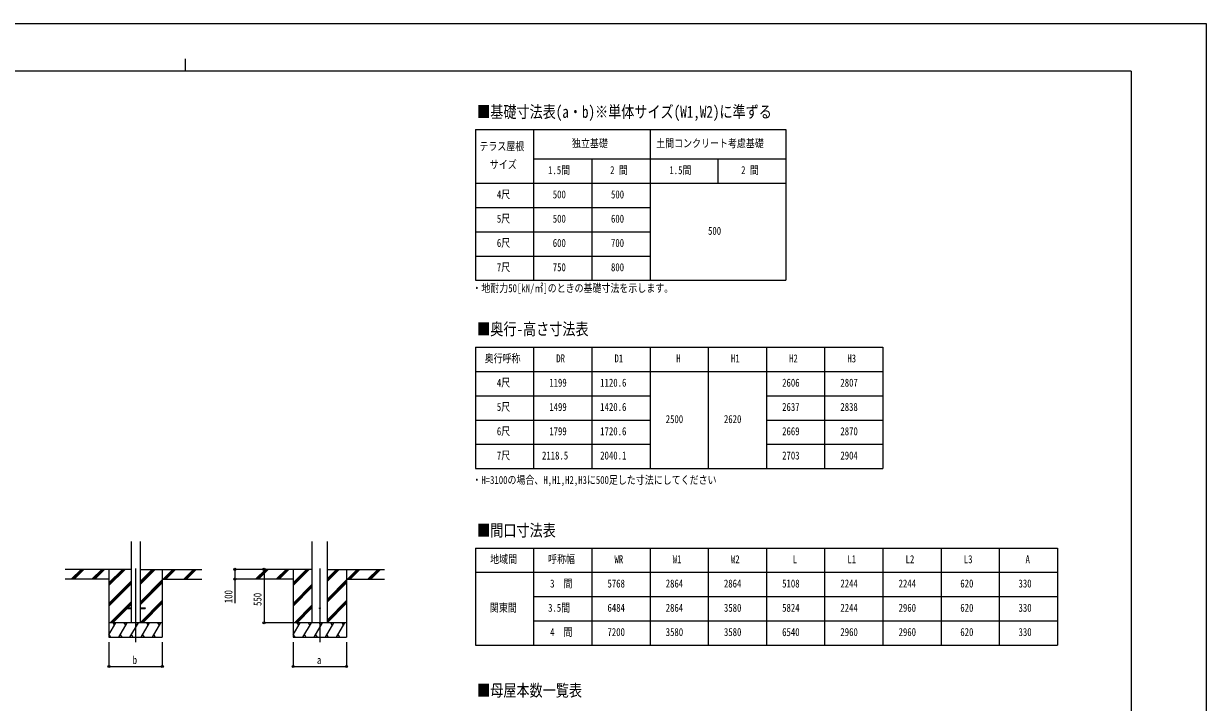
# Model space of a CAD drawing. Units: millimetres, scale not verified. Extents: x -10512 to 10512, y -7425 to 7425.
# Drawn here: x -1676 to 10512, y 436 to 7425 of the extents above; entities that cross this region are included whole.
import ezdxf
from ezdxf.enums import TextEntityAlignment as Align

# ---------------------------------------------------------------- set-up
doc = ezdxf.new("R2010")
doc.units = ezdxf.units.MM
doc.header["$LTSCALE"] = 40
doc.layers.add('0-1_TABLE1', color=7, linetype='Continuous', lineweight=18)
for name, color, linetype in [('0-2_USER1', 3, 'Continuous'), ('0-3_YKK_12', 2, 'Continuous'), ('0-4_YKK_13', 4, 'Continuous'), ('0-5_YKK_A1', 4, 'Continuous'), ('0-6_YKK_D', 6, 'Continuous'), ('0-7_YKK_ZWAK', 7, 'Continuous')]:
    doc.layers.add(name, color=color, linetype=linetype)
doc.styles.add('ＭＳ ゴシック', font='')
doc.styles.get('ＭＳ ゴシック').set_extended_font_data('MS Gothic')

msp = doc.modelspace()

# ---------------------------------------------------------------- linework, layer by layer
at = {"layer": '0-1_TABLE1'}
for p, q in [((2978.96, 6335), (6178.96, 6335)), ((2978.96, 6335), (2978.96, 4782)), ((3578.96, 6335), (3578.96, 4782)), ((4778.96, 6335), (4778.96, 4782)), ((6178.96, 6335), (6178.96, 4782)), ((3578.96, 6032), (6178.96, 6032)), ((4178.96, 6032), (4178.96, 4782)), ((5478.96, 6032), (5478.96, 5782)), ((2978.96, 5782), (6178.96, 5782)), ((2978.96, 5532), (4778.96, 5532)), ((2978.96, 5282), (4778.96, 5282)), ((2978.96, 5032), (4778.96, 5032)), ((2978.96, 4782), (6178.96, 4782)), ((2978.96, 4093.15), (7178.96, 4093.15)), ((2978.96, 4093.15), (2978.96, 2843.15)), ((3578.96, 4093.15), (3578.96, 2843.15)), ((4178.96, 4093.15), (4178.96, 2843.15)), ((4778.96, 4093.15), (4778.96, 2843.15)), ((5378.96, 4093.15), (5378.96, 2843.15)), ((5978.96, 4093.15), (5978.96, 2843.15)), ((6578.96, 4093.15), (6578.96, 2843.15)), ((7178.96, 4093.15), (7178.96, 2843.15)), ((2978.96, 3843.15), (7178.96, 3843.15)), ((2978.96, 3593.15), (4778.96, 3593.15)), ((5978.96, 3593.15), (7178.96, 3593.15)), ((2978.96, 3343.15), (4778.96, 3343.15)), ((5978.96, 3343.15), (7178.96, 3343.15)), ((2978.96, 3093.15), (4778.96, 3093.15)), ((5978.96, 3093.15), (7178.96, 3093.15)), ((2978.96, 2843.15), (7178.96, 2843.15)), ((2978.96, 2025.14), (8978.96, 2025.14)), ((2978.96, 2025.14), (2978.96, 1025.14)), ((3578.96, 2025.14), (3578.96, 1025.14)), ((4178.96, 2025.14), (4178.96, 1025.14)), ((4778.96, 2025.14), (4778.96, 1025.14)), ((5378.96, 2025.14), (5378.96, 1025.14)), ((5978.96, 2025.14), (5978.96, 1025.14)), ((6578.96, 2025.14), (6578.96, 1025.14)), ((7178.96, 2025.14), (7178.96, 1025.14)), ((7778.96, 2025.14), (7778.96, 1025.14)), ((8378.96, 2025.14), (8378.96, 1025.14)), ((8978.96, 2025.14), (8978.96, 1025.14)), ((2978.96, 1775.14), (8978.96, 1775.14)), ((3578.96, 1525.14), (8978.96, 1525.14)), ((3578.96, 1275.14), (8978.96, 1275.14)), ((2978.96, 1025.14), (8978.96, 1025.14))]:
    msp.add_line(p, q, dxfattribs=at)
at = {"layer": '0-3_YKK_12'}
for p, q in [((-522.01, 1814.79), (-522.01, 1055.58)), ((1376.25, 1814.79), (1376.25, 1055.58))]:
    msp.add_line(p, q, dxfattribs=at)
at = {"layer": '0-4_YKK_13'}
for p, q in [((-622.01, 1410.08), (-622.01, 1401.08)), ((-622.01, 1410.08), (-567.21, 1410.08)), ((-622.01, 1401.08), (-567.21, 1401.08)), ((-476.81, 1410.08), (-422.01, 1410.08)), ((-476.81, 1401.08), (-422.01, 1401.08)), ((-422.01, 1410.08), (-422.01, 1401.08))]:
    msp.add_line(p, q, dxfattribs=at)
msp.add_circle((1376.25, 1405.58), 5, dxfattribs=at)
at = {"layer": '0-5_YKK_A1'}
for p, q in [((-567.21, 2090.93), (-567.21, 1255.58)), ((-476.81, 2090.93), (-476.81, 1255.58)), ((1298.5, 1255.58), (1298.5, 2090.93)), ((1454, 1255.58), (1454, 2090.93)), ((-567.21, 1805.58), (-1247.96, 1805.58)), ((-1181.28, 1706.98), (-1082.68, 1805.58)), ((-1168.54, 1705.58), (-1068.54, 1805.58)), ((-1154.4, 1705.58), (-1054.4, 1805.58)), ((-969.15, 1706.98), (-870.55, 1805.58)), ((-956.41, 1705.58), (-856.41, 1805.58)), ((-942.26, 1705.58), (-842.26, 1805.58)), ((-797.01, 1805.58), (-797.01, 1105.58)), ((-797.01, 1638.7), (-630.13, 1805.58)), ((-797.01, 1652.84), (-644.27, 1805.58)), ((-797.01, 1666.98), (-658.42, 1805.58)), ((-476.81, 1650.53), (-321.76, 1805.58)), ((-476.81, 1664.67), (-335.91, 1805.58)), ((-476.81, 1678.81), (-350.05, 1805.58)), ((-476.81, 1805.58), (161.19, 1805.58)), ((-247.01, 1805.58), (-247.01, 1105.58)), ((-237.92, 1705.58), (-137.92, 1805.58)), ((-223.77, 1705.58), (-123.77, 1805.58)), ((-209.63, 1705.58), (-109.63, 1805.58)), ((-25.78, 1705.58), (74.22, 1805.58)), ((-11.64, 1705.58), (88.36, 1805.58)), ((2.5, 1705.58), (102.5, 1805.58)), ((1298.5, 1805.58), (650.3, 1805.58)), ((716.99, 1706.98), (815.58, 1805.58)), ((729.73, 1705.58), (829.73, 1805.58)), ((743.87, 1705.58), (843.87, 1805.58)), ((929.12, 1706.98), (1027.72, 1805.58)), ((941.86, 1705.58), (1041.86, 1805.58)), ((956, 1705.58), (1056, 1805.58)), ((1101.25, 1805.58), (1101.25, 1105.58)), ((1101.25, 1638.7), (1268.13, 1805.58)), ((1101.25, 1652.84), (1253.99, 1805.58)), ((1101.25, 1666.98), (1239.85, 1805.58)), ((1454, 1683.08), (1576.5, 1805.58)), ((1454, 1697.22), (1562.36, 1805.58)), ((1454, 1711.36), (1548.22, 1805.58)), ((1454, 1805.58), (2041.87, 1805.58)), ((1651.25, 1805.58), (1651.25, 1105.58)), ((1660.35, 1705.58), (1760.35, 1805.58)), ((1674.49, 1705.58), (1774.49, 1805.58)), ((1688.63, 1705.58), (1788.63, 1805.58)), ((1872.48, 1705.58), (1972.48, 1805.58)), ((1886.62, 1705.58), (1986.62, 1805.58)), ((1900.76, 1705.58), (2000.77, 1805.58)), ((-797.01, 1705.58), (-1247.96, 1705.58)), ((-797.01, 1454.85), (-567.21, 1684.65)), ((-797.01, 1440.71), (-567.21, 1670.51)), ((-797.01, 1426.57), (-567.21, 1656.37)), ((-476.81, 1466.68), (-247.01, 1696.48)), ((-476.81, 1452.54), (-247.01, 1682.34)), ((-476.81, 1438.4), (-247.01, 1668.2)), ((-247.01, 1705.58), (161.19, 1705.58)), ((1101.25, 1705.58), (650.3, 1705.58)), ((1101.25, 1454.85), (1298.5, 1652.1)), ((1101.25, 1440.71), (1298.5, 1637.96)), ((1101.25, 1426.57), (1298.5, 1623.82)), ((1454, 1499.23), (1651.25, 1696.48)), ((1454, 1485.09), (1651.25, 1682.34)), ((1454, 1470.95), (1651.25, 1668.2)), ((1651.25, 1705.58), (2041.87, 1705.58)), ((-784.16, 1255.58), (-567.21, 1472.52)), ((-475.79, 1255.58), (-247.01, 1484.35)), ((-461.65, 1255.58), (-247.01, 1470.21)), ((1454, 1287.1), (1651.25, 1484.35)), ((1454, 1272.96), (1651.25, 1470.21)), ((-770.01, 1255.58), (-622.01, 1403.58)), ((-755.87, 1255.58), (-610.37, 1401.08)), ((-615.51, 1410.08), (-567.21, 1458.38)), ((-601.37, 1410.08), (-567.21, 1444.23)), ((-447.5, 1255.58), (-247.01, 1456.07)), ((1114.11, 1255.58), (1298.5, 1439.97)), ((1128.25, 1255.58), (1298.5, 1425.83)), ((1142.4, 1255.58), (1298.5, 1411.68)), ((1454, 1258.82), (1651.25, 1456.07)), ((-247.01, 1255.58), (-797.01, 1255.58)), ((-797.01, 1130.13), (-724.58, 1255.58)), ((-739.59, 1229.6), (-754.59, 1255.58)), ((-695.72, 1105.58), (-609.11, 1255.58)), ((-624.11, 1229.6), (-639.12, 1255.58)), ((-580.25, 1105.58), (-493.64, 1255.58)), ((-508.65, 1229.6), (-523.65, 1255.58)), ((-464.78, 1105.58), (-378.17, 1255.58)), ((-393.18, 1229.6), (-408.18, 1255.58)), ((-349.31, 1105.58), (-262.7, 1255.58)), ((-277.7, 1229.6), (-292.71, 1255.58)), ((1651.25, 1255.58), (1101.25, 1255.58)), ((1101.25, 1130.13), (1173.68, 1255.58)), ((1158.68, 1229.6), (1143.68, 1255.58)), ((1202.55, 1105.58), (1289.15, 1255.58)), ((1274.15, 1229.6), (1259.15, 1255.58)), ((1318.02, 1105.58), (1404.62, 1255.58)), ((1389.62, 1229.6), (1374.62, 1255.58)), ((1433.49, 1105.58), (1520.09, 1255.58)), ((1505.09, 1229.6), (1490.09, 1255.58)), ((1548.96, 1105.58), (1635.56, 1255.58)), ((1620.56, 1229.6), (1605.56, 1255.58)), ((-797.01, 1105.58), (-247.01, 1105.58)), ((-796.19, 1131.56), (-781.19, 1105.58)), ((-680.72, 1131.56), (-665.72, 1105.58)), ((-565.25, 1131.56), (-550.25, 1105.58)), ((-449.78, 1131.56), (-434.78, 1105.58)), ((-334.31, 1131.56), (-319.31, 1105.58)), ((1101.25, 1105.58), (1651.25, 1105.58)), ((1102.08, 1131.56), (1117.08, 1105.58)), ((1217.55, 1131.56), (1232.55, 1105.58)), ((1333.02, 1131.56), (1348.02, 1105.58)), ((1448.49, 1131.56), (1463.49, 1105.58)), ((1563.96, 1131.56), (1578.96, 1105.58))]:
    msp.add_line(p, q, dxfattribs=at)
at = {"layer": '0-6_YKK_D'}
for p, q in [((715.91, 1805.58), (500.25, 1805.58)), ((875.19, 1805.58), (800.25, 1805.58)), ((801.25, 1805.58), (801.25, 1255.58)), ((715.91, 1705.58), (500.25, 1705.58)), ((1100.25, 1255.58), (800.25, 1255.58)), ((-797.01, 1055.58), (-797.01, 804.58)), ((-247.01, 1055.58), (-247.01, 804.58)), ((1101.25, 1055.58), (1101.25, 803.58)), ((1651.25, 1055.58), (1651.25, 803.58)), ((-797.01, 805.58), (-247.01, 805.58)), ((1101.25, 804.58), (1651.25, 804.58))]:
    msp.add_line(p, q, dxfattribs=at)
msp.add_lwpolyline([(501.25, 1805.58), (501.25, 1705.58), (501.25, 1456.41)], dxfattribs=at)
for centre in [(501.25, 1805.58), (501.25, 1705.58), (801.25, 1805.58), (801.25, 1255.58), (-797.01, 805.58), (-247.01, 805.58), (1101.25, 804.58), (1651.25, 804.58)]:
    msp.add_circle(centre, 10.62, dxfattribs=at)
at = {"layer": '0-7_YKK_ZWAK'}
for p, q in [((-12.45, 7062.5), (-12.45, 6937.5)), ((9737.55, 6937.5), (-9762.45, 6937.5)), ((9737.55, 6937.5), (9737.55, -6312.5))]:
    msp.add_line(p, q, dxfattribs=at)
msp.add_lwpolyline([(-10512.5, -7425), (10512.5, -7425), (10512.5, 7425), (-10512.5, 7425)], close=True, dxfattribs=at)

# ---------------------------------------------------------------- texts
at = {"layer": '0-1_TABLE1', "style": 'ＭＳ ゴシック', "width": 0.8}
for s, p in [('独立基礎', (3974.96, 6127.25)), ('土間コンクリート考慮基礎', (4842.96, 6127.25)), ('テラス屋根', (3020.96, 6096)), ('サイズ', (3128.96, 5908.5)), ('1.5間', (3728.96, 5850.75)), ('2 間', (4367.96, 5850.75)), ('1.5間', (4978.96, 5850.75)), ('2 間', (5717.96, 5850.75)), ('4尺', (3200.96, 5600.75)), ('500', (3776.96, 5600.75)), ('500', (4376.96, 5600.75)), ('5尺', (3200.96, 5350.75)), ('500', (3776.96, 5350.75)), ('600', (4376.96, 5350.75)), ('500', (5376.96, 5225.75)), ('6尺', (3200.96, 5100.75)), ('600', (3776.96, 5100.75)), ('700', (4376.96, 5100.75)), ('7尺', (3200.96, 4850.75)), ('750', (3776.96, 4850.75)), ('800', (4376.96, 4850.75)), ('奥行呼称', (3074.96, 3911.9)), ('DR', (3812.96, 3911.9)), ('D1', (4412.96, 3911.9)), ('H', (5048.96, 3911.9)), ('H1', (5612.96, 3911.9)), ('H2', (6212.96, 3911.9)), ('H3', (6812.96, 3911.9)), ('4尺', (3200.96, 3661.9)), ('1199', (3740.96, 3661.9)), ('1120.6', (4265.96, 3661.9)), ('2606', (6140.96, 3661.9)), ('2807', (6740.96, 3661.9)), ('5尺', (3200.96, 3411.9)), ('1499', (3740.96, 3411.9)), ('1420.6', (4265.96, 3411.9)), ('2637', (6140.96, 3411.9)), ('2838', (6740.96, 3411.9)), ('2500', (4940.96, 3286.9)), ('2620', (5540.96, 3286.9)), ('6尺', (3200.96, 3161.9)), ('1799', (3740.96, 3161.9)), ('1720.6', (4265.96, 3161.9)), ('2669', (6140.96, 3161.9)), ('2870', (6740.96, 3161.9)), ('7尺', (3200.96, 2911.9)), ('2118.5', (3665.96, 2911.9)), ('2040.1', (4265.96, 2911.9)), ('2703', (6140.96, 2911.9)), ('2904', (6740.96, 2911.9)), ('地域間', (3131.96, 1843.89)), ('呼称幅', (3728.96, 1843.89)), ('WR', (4412.96, 1843.89)), ('W1', (5012.96, 1843.89)), ('W2', (5612.96, 1843.89)), ('L', (6248.96, 1843.89)), ('L1', (6812.96, 1843.89)), ('L2', (7412.96, 1843.89)), ('L3', (8012.96, 1843.89)), ('A', (8648.96, 1843.89)), ('3\u3000間', (3749.96, 1593.89)), ('5768', (4340.96, 1593.89)), ('2864', (4940.96, 1593.89)), ('2864', (5540.96, 1593.89)), ('5108', (6140.96, 1593.89)), ('2244', (6740.96, 1593.89)), ('2244', (7340.96, 1593.89)), ('620', (7976.96, 1593.89)), ('330', (8576.96, 1593.89)), ('関東間', (3128.96, 1343.89)), ('3.5間', (3728.96, 1343.89)), ('6484', (4340.96, 1343.89)), ('2864', (4940.96, 1343.89)), ('3580', (5540.96, 1343.89)), ('5824', (6140.96, 1343.89)), ('2244', (6740.96, 1343.89)), ('2960', (7340.96, 1343.89)), ('620', (7976.96, 1343.89)), ('330', (8576.96, 1343.89)), ('4\u3000間', (3749.96, 1093.89)), ('7200', (4340.96, 1093.89)), ('3580', (4940.96, 1093.89)), ('3580', (5540.96, 1093.89)), ('6540', (6140.96, 1093.89)), ('2960', (6740.96, 1093.89)), ('2960', (7340.96, 1093.89)), ('620', (7976.96, 1093.89)), ('330', (8576.96, 1093.89))]:
    msp.add_text(s, height=82.48, dxfattribs=at).set_placement(p, align=Align.BOTTOM_LEFT)
at = {"layer": '0-2_USER1', "style": 'ＭＳ ゴシック', "width": 0.8}
for s, height, p in [('■基礎寸法表(a・b)※単体サイズ(W1,W2)に準ずる', 123.8, (2997.49, 6418.2)), ('・地耐力50[kN/㎡]のときの基礎寸法を示します。', 82.48, (2948.5, 4635)), ('■奥行-高さ寸法表', 123.8, (2997.49, 4181.2)), ('・H=3100の場合、H,H1,H2,H3に500足した寸法にしてください', 82.48, (2948.5, 2659.77)), ('■間口寸法表', 123.8, (2997.49, 2108.2)), ('■母屋本数一覧表', 123.8, (2997.49, 460.2))]:
    msp.add_text(s, height=height, dxfattribs=at).set_placement(p, align=Align.BOTTOM_LEFT)
at = {"layer": '0-6_YKK_D', "style": 'ＭＳ ゴシック', "width": 0.8}
for s, p in [('100', (500.25, 1457.41)), ('550', (800.25, 1428.58))]:
    msp.add_text(s, height=82.48, rotation=90, dxfattribs=at).set_placement(p, align=Align.BOTTOM_LEFT)
for s, p in [('b', (-552.01, 806.58)), ('a', (1346.25, 805.58))]:
    msp.add_text(s, height=82.48, dxfattribs=at).set_placement(p, align=Align.BOTTOM_LEFT)

doc.saveas('drawing.dxf')
